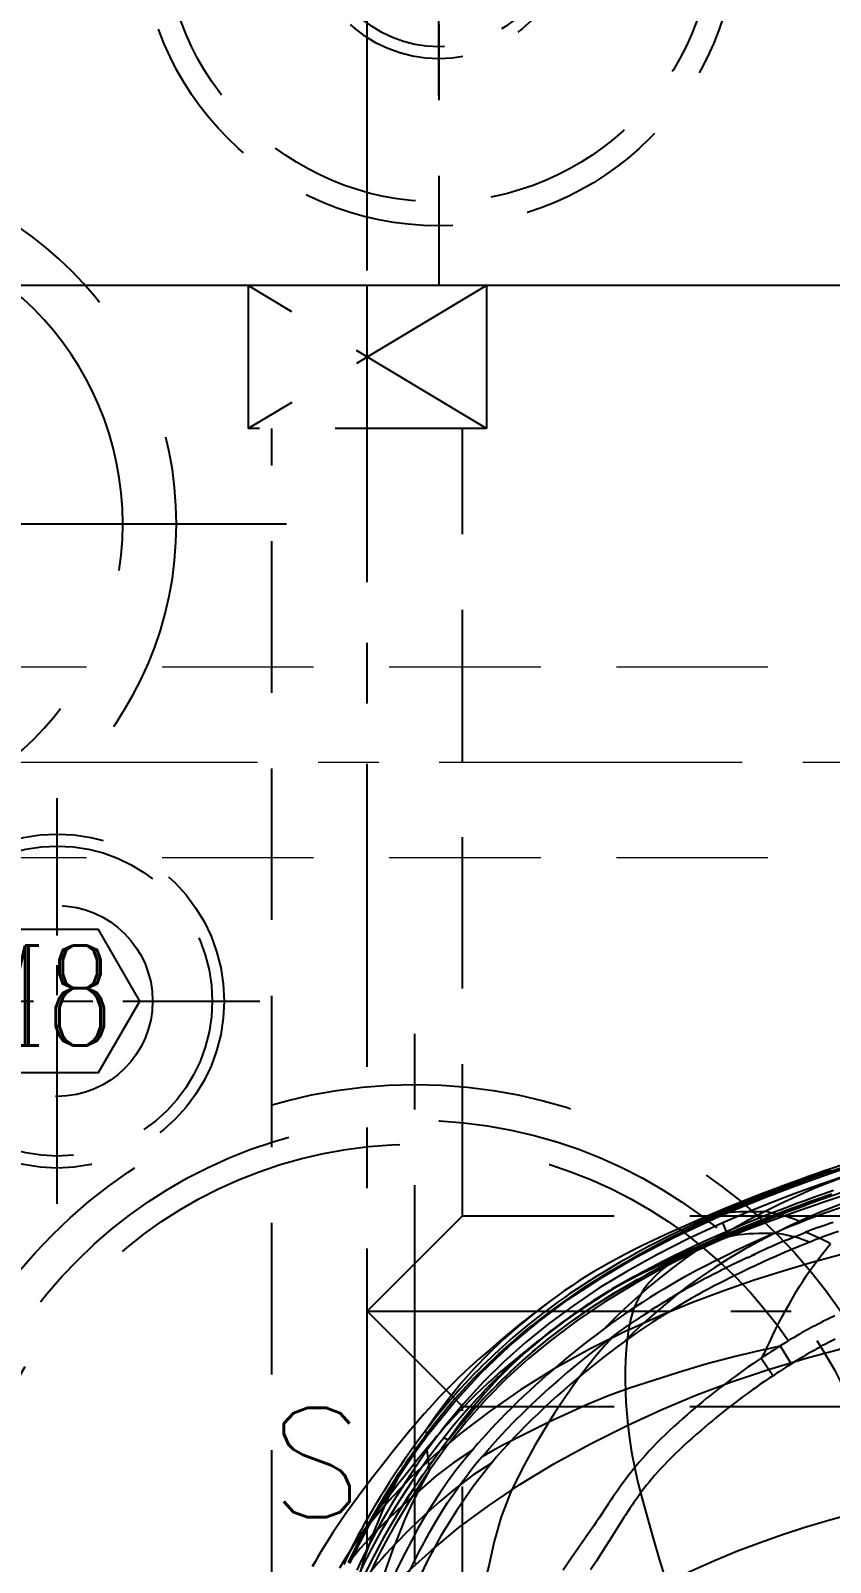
# Model space of a CAD drawing. Header units: inches. Extents: x 143011 to 144494, y -46023 to -44974.
# Drawn here: x 143734.5 to 143768, y -45140 to -45075.7 of the extents above; entities that cross this region are included whole.
import ezdxf

# ---------------------------------------------------------------- set-up
doc = ezdxf.new("R2010")
doc.units = ezdxf.units.IN
doc.header["$LTSCALE"] = 2
doc.header["$MEASUREMENT"] = 0
doc.header["$PDMODE"] = 3
doc.header["$PDSIZE"] = 0.3125
for name, pattern in [('CENTER', [50.8, 31.75, -6.35, 6.35, -6.35]), ('CENTER2', [1.125, 0.75, -0.125, 0.125, -0.125]), ('DASHED', [0.75, 0.5, -0.25]), ('HIDDEN', [9.525, 6.35, -3.175])]:
    doc.linetypes.add(name, pattern=pattern)
doc.layers.get('0').update_dxf_attribs({"linetype": 'CONTINUOUS'})
doc.layers.get('Defpoints').update_dxf_attribs({"linetype": 'CONTINUOUS'})
for name, color, linetype in [('CAV-COR', 1, 'CONTINUOUS'), ('DEFAULT_2', 8, 'HIDDEN'), ('GE', 214, 'CONTINUOUS'), ('SCREW', 52, 'HIDDEN'), ('SP', 3, 'CONTINUOUS'), ('wr2', 41, 'DASHED'), ('文字', 1, 'CONTINUOUS')]:
    doc.layers.add(name, color=color, linetype=linetype)
doc.layers.add('dim', color=3, linetype='CONTINUOUS', lineweight=15)
doc.layers.add('WR', color=122, linetype='HIDDEN', lineweight=18)
doc.styles.add('ROMANC', font='romanc', dxfattribs={"width": 0.6, "height": 1})
doc.styles.add('ROMANS', font='ROMANS.shx', dxfattribs={"height": 5, "bigfont": 'chineset.shx'})
doc.styles.get("Standard").update_dxf_attribs({"font": 'txt.shx', "width": 0.67})
doc.dimstyles.new('2.00', dxfattribs={"dimtxt": 5, "dimasz": 4, "dimexe": 0.666, "dimexo": 0.626, "dimgap": 1, "dimtad": 0, "dimzin": 0, "dimdsep": 46, "dimtxsty": 'Standard', "dimcen": 0.09, "dimclrd": 3, "dimclre": 3, "dimclrt": 7, "dimazin": 0, "dimtfac": 1, "dimtofl": 0, "dimtmove": 0, "dimatfit": 0, "dimfxl": 0, "dimtolj": 1, "dimtzin": 0, "dimarcsym": 0})

# ---------------------------------------------------------------- blocks, each defined once
blk = doc.blocks.new('EG-16')
at = {"linetype": 'CENTER'}
for p, q in [((0, -19.617), (0, 19.617)), ((19.617, 0), (-19.617, 0))]:
    blk.add_line(p, q, dxfattribs=at)
at = {"linetype": 'HIDDEN'}
for radius in [15, 12.75, 8]:
    blk.add_circle((0, 0), radius, dxfattribs=at)
blk = doc.blocks.new('20090521.154736')
at = {"layer": 'GE', "extrusion": (0, 0, -1), "zscale": -1, "rotation": 180}
blk.add_blockref('EG-16', (0, 0), dxfattribs=at)
at = {"layer": '文字', "insert": (-4.244, 3.05), "char_height": 5.1, "width": 28.22459, "attachment_point": 1, "style": 'ROMANS'}
blk.add_mtext('{\\f標楷體|b0|i0|c136|p65;E.G}', dxfattribs=at)
blk = doc.blocks.new('20130710.090407')
at = {"layer": 'SCREW', "linetype": 'CENTER', "ltscale": 0.15}
for p, q in [((0, -7.042), (0, 7.042)), ((-7, 0), (7, 0))]:
    blk.add_line(p, q, dxfattribs=at)
at = {"layer": 'SCREW', "linetype": 'HIDDEN', "ltscale": 0.4}
blk.add_lwpolyline([(-1.443, 2.5), (-2.887, 0), (-1.443, -2.5), (1.443, -2.5), (2.887, 0), (1.443, 2.5)], close=True, dxfattribs=at)
for radius in [5.5, 5, 3]:
    blk.add_circle((0, 0), radius, dxfattribs=at)
at = {"layer": 'dim', "style": 'ROMANC', "width": 0.8}
blk.add_text('M6', height=3.1716, dxfattribs=at).set_placement((-2.885, -1.703))
blk = doc.blocks.new('20130710.090411')
at = {"layer": 'SP', "color": 145, "linetype": 'CENTER', "ltscale": 0.25}
for p, q in [((0, 15), (0, -15)), ((-15, 0), (15, 0))]:
    blk.add_line(p, q, dxfattribs=at)
at = {"layer": 'SP', "color": 145, "linetype": 'HIDDEN', "ltscale": 0.5}
for radius in [12.5, 11.5]:
    blk.add_circle((0, 0), radius, dxfattribs=at)
at = {"layer": 'SCREW'}
blk.add_blockref('20130710.090407', (0, 0), dxfattribs=at)
blk = doc.blocks.new('20160804.135220')
at = {"layer": 'SCREW', "linetype": 'CENTER2', "ltscale": 5}
for p, q in [((0, -8.5), (0, 8.5)), ((-8.5, 0), (8.5, 0))]:
    blk.add_line(p, q, dxfattribs=at)
at = {"layer": 'SCREW'}
blk.add_lwpolyline([(-1.732, 3), (-3.464, 0), (-1.732, -3), (1.732, -3), (3.464, 0), (1.732, 3)], close=True, dxfattribs=at)
at = {"layer": 'SCREW', "ltscale": 0.5}
for radius in [7, 6.5, 4]:
    blk.add_circle((0, 0), radius, dxfattribs=at)
at = {"layer": 'dim', "style": 'ROMANC', "width": 0.8}
blk.add_text('M8', height=4.1865, dxfattribs=at).set_placement((-4.071, -1.858))
blk = doc.blocks.new('20151030.171830')
at = {"color": 8, "linetype": 'HIDDEN'}
blk.add_circle((0, 0), 21.5, dxfattribs=at)
at = {"layer": 'SP', "linetype": 'CENTER', "ltscale": 0.25}
for p, q in [((0, -24), (0, 24)), ((-24, 0), (24, 0))]:
    blk.add_line(p, q, dxfattribs=at)
at = {"layer": 'SP', "linetype": 'HIDDEN'}
for radius in [20, 19]:
    blk.add_circle((0, 0), radius, dxfattribs=at)
at = {"layer": 'dim', "insert": (-5.289, -6.05), "char_height": 4.0633, "attachment_point": 5}
blk.add_mtext('Ø40', dxfattribs=at)
at = {"layer": 'SP'}
for s, p in [('S', (-6.081, 3.359)), ('P', (4.334, -7.124))]:
    blk.add_text(s, height=4.582, dxfattribs=at).set_placement(p)
blk = doc.blocks.new('*D37777')
at = {"layer": 'Defpoints', "color": 0}
for p in [(143748.577, -45073.298), (143748.577, -45086.419), (143700.577, -45098.419)]:
    blk.add_point(p, dxfattribs=at)
at = {"layer": 'dim', "color": 3, "linetype": 'ByBlock', "lineweight": -2}
for p, q in [((143700.577, -45097.793), (143700.577, -45072.632)), ((143748.577, -45085.793), (143748.577, -45072.632)), ((143704.577, -45073.298), (143717.435, -45073.298)), ((143744.577, -45073.298), (143731.718, -45073.298))]:
    blk.add_line(p, q, dxfattribs=at)
at = {"layer": 'dim', "color": 3, "linetype": 'ByBlock'}
for points in [[(143704.577, -45072.631), (143704.577, -45073.964), (143700.577, -45073.298)], [(143744.577, -45073.964), (143744.577, -45072.631), (143748.577, -45073.298)]]:
    blk.add_solid(points, dxfattribs=at)
at = {"layer": 'dim', "color": 7, "linetype": 'ByBlock', "insert": (143724.577, -45073.298), "char_height": 5, "attachment_point": 5}
blk.add_mtext('\\A1;48.00', dxfattribs=at)

msp = doc.modelspace()

# ---------------------------------------------------------------- linework, layer by layer
at = {"layer": 'CAV-COR', "linetype": 'ByBlock'}
for p, q in [((143862.577, -45086.419), (143708.577, -45086.419)), ((143767.646, -45123.627), (143767.29, -45123.753)), ((143768.012, -45123.5), (143767.646, -45123.627)), ((143765.989, -45124.229), (143765.654, -45124.357)), ((143766.37, -45124.086), (143765.989, -45124.229)), ((143766.652, -45123.982), (143766.37, -45124.086)), ((143766.959, -45123.871), (143766.652, -45123.982)), ((143767.29, -45123.753), (143766.959, -45123.871)), ((143764.327, -45124.882), (143764.06, -45124.992)), ((143764.664, -45124.746), (143764.327, -45124.882)), ((143764.998, -45124.612), (143764.664, -45124.746)), ((143765.356, -45124.472), (143764.998, -45124.612)), ((143765.654, -45124.357), (143765.356, -45124.472)), ((143766.924, -45124.788), (143766.588, -45124.912)), ((143767.12, -45124.842), (143766.693, -45124.997)), ((143767.291, -45124.656), (143766.924, -45124.788)), ((143767.533, -45124.695), (143767.12, -45124.842)), ((143767.69, -45124.515), (143767.291, -45124.656)), ((143767.799, -45124.601), (143767.533, -45124.695)), ((143768.12, -45124.365), (143767.69, -45124.515)), ((143768.058, -45124.512), (143767.799, -45124.601)), ((143761.437, -45126.328), (143763.111, -45125.547)), ((143762.824, -45125.437), (143762.221, -45125.704)), ((143763.218, -45125.352), (143762.597, -45125.627)), ((143762.803, -45125.487), (143762.95, -45125.444)), ((143763.415, -45125.187), (143762.824, -45125.437)), ((143762.95, -45125.444), (143763.096, -45125.406)), ((143763.111, -45125.547), (143763.292, -45125.467)), ((143763.45, -45125.251), (143763.218, -45125.352)), ((143763.667, -45125.157), (143763.45, -45125.251)), ((143763.87, -45125.071), (143763.667, -45125.157)), ((143764.06, -45124.992), (143763.87, -45125.071)), ((143765.008, -45125.521), (143764.699, -45125.645)), ((143765.347, -45125.386), (143765.008, -45125.521)), ((143765.516, -45125.443), (143765.065, -45125.62)), ((143765.72, -45125.24), (143765.347, -45125.386)), ((143765.814, -45125.327), (143765.516, -45125.443)), ((143765.99, -45125.137), (143765.72, -45125.24)), ((143766.111, -45125.214), (143765.814, -45125.327)), ((143766.277, -45125.028), (143765.99, -45125.137)), ((143766.404, -45125.104), (143766.111, -45125.214)), ((143766.588, -45124.912), (143766.277, -45125.028)), ((143766.693, -45124.997), (143766.404, -45125.104)), ((143763.467, -45126.163), (143762.799, -45126.457)), ((143763.72, -45126.053), (143763.467, -45126.163)), ((143763.841, -45126.115), (143763.526, -45126.246)), ((143763.932, -45125.962), (143763.72, -45126.053)), ((143764.154, -45125.986), (143763.841, -45126.115)), ((143764.163, -45125.865), (143763.932, -45125.962)), ((143764.614, -45125.8), (143764.154, -45125.986)), ((143764.418, -45125.759), (143764.163, -45125.865)), ((143764.699, -45125.645), (143764.418, -45125.759)), ((143765.065, -45125.62), (143764.614, -45125.8)), ((143762.501, -45126.693), (143761.735, -45127.037)), ((143762.799, -45126.457), (143762.317, -45126.677)), ((143762.938, -45126.5), (143762.501, -45126.693)), ((143763.227, -45126.374), (143762.938, -45126.5)), ((143763.526, -45126.246), (143763.227, -45126.374)), ((143760.78, -45127.475), (143760.631, -45127.546)), ((143761.002, -45127.371), (143760.78, -45127.475)), ((143761.294, -45127.237), (143761.002, -45127.371)), ((143761.735, -45127.037), (143761.294, -45127.237)), ((143759.621, -45128.054), (143759.485, -45128.127)), ((143759.759, -45127.981), (143759.621, -45128.054)), ((143759.9, -45127.908), (143759.759, -45127.981)), ((143760.042, -45127.835), (143759.9, -45127.908)), ((143760.187, -45127.763), (143760.042, -45127.835)), ((143760.333, -45127.69), (143760.187, -45127.763)), ((143760.482, -45127.618), (143760.333, -45127.69)), ((143760.631, -45127.546), (143760.482, -45127.618)), ((143758.494, -45128.703), (143758.382, -45128.773)), ((143758.608, -45128.633), (143758.494, -45128.703)), ((143758.726, -45128.562), (143758.608, -45128.633)), ((143758.845, -45128.49), (143758.726, -45128.562)), ((143758.968, -45128.418), (143758.845, -45128.49)), ((143759.093, -45128.346), (143758.968, -45128.418)), ((143759.221, -45128.273), (143759.093, -45128.346)), ((143759.352, -45128.2), (143759.221, -45128.273)), ((143759.485, -45128.127), (143759.352, -45128.2)), ((143757.505, -45129.352), (143757.383, -45129.436)), ((143757.633, -45129.263), (143757.505, -45129.352)), ((143757.77, -45129.171), (143757.633, -45129.263)), ((143757.864, -45129.108), (143757.77, -45129.171)), ((143757.962, -45129.043), (143757.864, -45129.108)), ((143758.063, -45128.977), (143757.962, -45129.043)), ((143758.166, -45128.91), (143758.063, -45128.977)), ((143758.273, -45128.842), (143758.166, -45128.91)), ((143758.382, -45128.773), (143758.273, -45128.842)), ((143756.554, -45130.038), (143756.37, -45130.177)), ((143756.727, -45129.909), (143756.554, -45130.038)), ((143756.878, -45129.798), (143756.727, -45129.909)), ((143757.038, -45129.682), (143756.878, -45129.798)), ((143757.271, -45129.515), (143757, -45129.709)), ((143757.171, -45129.586), (143757.038, -45129.682)), ((143757.383, -45129.436), (143757.271, -45129.515)), ((143755.834, -45130.594), (143755.679, -45130.717)), ((143756.002, -45130.461), (143755.834, -45130.594)), ((143756.182, -45130.321), (143756.002, -45130.461)), ((143756.37, -45130.177), (143756.182, -45130.321)), ((143754.939, -45131.323), (143754.805, -45131.433)), ((143755.092, -45131.198), (143754.939, -45131.323)), ((143755.352, -45130.984), (143755.092, -45131.198)), ((143755.538, -45130.831), (143755.352, -45130.984)), ((143755.679, -45130.717), (143755.538, -45130.831)), ((143754.6, -45131.601), (143754.427, -45131.744)), ((143754.805, -45131.433), (143754.6, -45131.601)), ((143751.485, -45133.761), (143751.021, -45134.43)), ((143751.021, -45134.43), (143750.82, -45134.693)), ((143750.629, -45134.951), (143750.447, -45135.203)), ((143750.614, -45135.295), (143750.734, -45135.126)), ((143750.82, -45134.693), (143750.629, -45134.951)), ((143750.734, -45135.126), (143750.857, -45134.957)), ((143750.857, -45134.957), (143750.944, -45134.839)), ((143750.944, -45134.839), (143751.032, -45134.721)), ((143751.115, -45135.117), (143750.96, -45135.306)), ((143751.032, -45134.721), (143751.119, -45134.604)), ((143750.447, -45135.203), (143750.274, -45135.448)), ((143750.554, -45135.808), (143750.356, -45136.057)), ((143750.496, -45135.463), (143750.614, -45135.295)), ((143750.753, -45135.56), (143750.554, -45135.808)), ((143750.96, -45135.306), (143750.753, -45135.56)), ((143750.161, -45136.305), (143749.907, -45136.63)), ((143750.356, -45136.057), (143750.161, -45136.305)), ((143749.606, -45137.019), (143749.368, -45137.331)), ((143749.907, -45136.63), (143749.606, -45137.019)), ((143749.051, -45137.752), (143748.922, -45137.926)), ((143749.18, -45137.58), (143749.051, -45137.752)), ((143749.368, -45137.331), (143749.18, -45137.58)), ((143748.667, -45138.278), (143748.542, -45138.454)), ((143748.794, -45138.102), (143748.667, -45138.278)), ((143748.922, -45137.926), (143748.794, -45138.102)), ((143748.293, -45138.811), (143748.17, -45138.992)), ((143748.417, -45138.631), (143748.293, -45138.811)), ((143748.542, -45138.454), (143748.417, -45138.631)), ((143746.633, -45139.506), (143746.278, -45140.131)), ((143747.79, -45139.574), (143747.705, -45139.71)), ((143747.887, -45139.421), (143747.79, -45139.574)), ((143747.881, -45139.425), (143747.869, -45139.449)), ((143747.994, -45139.256), (143747.887, -45139.421)), ((143747.634, -45139.823), (143747.525, -45140.002)), ((143747.705, -45139.71), (143747.634, -45139.823))]:
    msp.add_line(p, q, dxfattribs=at)
for points in [[(143772.756, -45122.066), (143772.417, -45122.153), (143772.068, -45122.245), (143771.712, -45122.34), (143771.348, -45122.44), (143770.973, -45122.545), (143770.588, -45122.655), (143770.194, -45122.769), (143769.788, -45122.889), (143769.37, -45123.015), (143768.941, -45123.148), (143768.501, -45123.289), (143768.049, -45123.438), (143767.587, -45123.595), (143767.528, -45123.616)], [(143773.542, -45122.383), (143772.283, -45122.685), (143771.06, -45123.007), (143769.873, -45123.348), (143768.722, -45123.712), (143767.607, -45124.096), (143766.525, -45124.489), (143765.477, -45124.889), (143764.462, -45125.3), (143763.481, -45125.72)], [(143767.459, -45123.826), (143768.575, -45123.442), (143769.724, -45123.079), (143770.906, -45122.738), (143772.118, -45122.417)], [(143772.689, -45123.433), (143771.907, -45123.623), (143771.103, -45123.831), (143770.276, -45124.056), (143769.43, -45124.304), (143768.564, -45124.575), (143767.673, -45124.869), (143766.758, -45125.184), (143765.818, -45125.521), (143764.847, -45125.878), (143763.844, -45126.256), (143762.811, -45126.657), (143761.752, -45127.091)], [(143767.528, -45123.616), (143767.113, -45123.761), (143766.627, -45123.936), (143766.128, -45124.119), (143765.614, -45124.313), (143765.085, -45124.516), (143764.543, -45124.73), (143763.988, -45124.953), (143763.415, -45125.187)], [(143763.292, -45125.467), (143764.289, -45125.041), (143765.317, -45124.627), (143766.374, -45124.222), (143767.459, -45123.826)], [(143763.096, -45125.406), (143763.089, -45125.415), (143763.087, -45125.431), (143763.088, -45125.453), (143763.092, -45125.48), (143763.1, -45125.512), (143763.111, -45125.547)], [(143763.707, -45125.29), (143763.818, -45125.276), (143764.011, -45125.259), (143764.205, -45125.248), (143764.401, -45125.243), (143764.609, -45125.24)], [(143762.597, -45125.627), (143762.107, -45125.85), (143761.632, -45126.074), (143761.172, -45126.299), (143760.73, -45126.523), (143760.31, -45126.743), (143759.913, -45126.957), (143759.538, -45127.165), (143759.179, -45127.369), (143758.836, -45127.569), (143758.509, -45127.764), (143758.196, -45127.955), (143757.897, -45128.143), (143757.613, -45128.327), (143757.339, -45128.508), (143757.077, -45128.686), (143756.826, -45128.86), (143756.585, -45129.031), (143756.354, -45129.199), (143756.133, -45129.362), (143755.923, -45129.521), (143755.725, -45129.673), (143755.537, -45129.819), (143755.357, -45129.963), (143755.185, -45130.102), (143755.02, -45130.238), (143754.858, -45130.374), (143754.7, -45130.51), (143754.544, -45130.645), (143754.388, -45130.783), (143754.232, -45130.924), (143754.075, -45131.068), (143753.915, -45131.216), (143753.752, -45131.371), (143753.585, -45131.531), (143753.413, -45131.7), (143753.235, -45131.878), (143753.052, -45132.065), (143752.864, -45132.261), (143752.671, -45132.467), (143752.474, -45132.682), (143752.274, -45132.906), (143752.072, -45133.137), (143751.868, -45133.377), (143751.661, -45133.626), (143751.451, -45133.884), (143751.238, -45134.152), (143751.021, -45134.43)], [(143763.481, -45125.72), (143762.058, -45126.379), (143760.717, -45127.056), (143759.459, -45127.752), (143758.291, -45128.462), (143757.206, -45129.19), (143756.181, -45129.947), (143755.214, -45130.729), (143754.307, -45131.54), (143753.443, -45132.394), (143752.617, -45133.299), (143751.834, -45134.247), (143751.682, -45134.45)], [(143759.528, -45130.204), (143760.881, -45129.592), (143762.215, -45129.045), (143763.524, -45128.552), (143764.804, -45128.111), (143766.053, -45127.717), (143767.273, -45127.356), (143768.465, -45127.028), (143769.627, -45126.736), (143770.762, -45126.477), (143771.87, -45126.249), (143772.95, -45126.048), (143774, -45125.871)], [(143762.221, -45125.704), (143761.854, -45125.869), (143761.128, -45126.198)], [(143755.769, -45129.847), (143757.02, -45128.921), (143758.375, -45128.03), (143759.858, -45127.159), (143761.437, -45126.328)], [(143761.128, -45126.198), (143760.771, -45126.364), (143760.417, -45126.53), (143760.067, -45126.698), (143759.721, -45126.869), (143759.378, -45127.042), (143759.041, -45127.22), (143758.708, -45127.401), (143758.382, -45127.586), (143758.062, -45127.776), (143757.747, -45127.971), (143757.438, -45128.168), (143757.135, -45128.369), (143756.839, -45128.573), (143756.548, -45128.778), (143756.262, -45128.985)], [(143762.317, -45126.677), (143761.848, -45126.898), (143761.389, -45127.123), (143760.944, -45127.349), (143760.52, -45127.57), (143760.124, -45127.783), (143759.899, -45127.909)], [(143761.752, -45127.091), (143761.932, -45126.984), (143762.113, -45126.884), (143762.294, -45126.791), (143762.482, -45126.702)], [(143763.293, -45126.239), (143763.311, -45126.266), (143763.328, -45126.291), (143763.344, -45126.313), (143763.351, -45126.321)], [(143761.752, -45127.091), (143760.964, -45127.435), (143760.184, -45127.798), (143759.42, -45128.188), (143758.673, -45128.609), (143757.946, -45129.06), (143757.24, -45129.538)], [(143761.752, -45127.091), (143761.359, -45127.353), (143761.002, -45127.631), (143760.683, -45127.921), (143760.396, -45128.221), (143760.147, -45128.545), (143759.935, -45128.899), (143759.76, -45129.291), (143759.626, -45129.726), (143759.528, -45130.204)], [(143756.262, -45128.985), (143755.823, -45129.312), (143755.39, -45129.645), (143754.963, -45129.985), (143754.543, -45130.33), (143754.128, -45130.679), (143753.713, -45131.035), (143753.298, -45131.396), (143752.883, -45131.767), (143752.461, -45132.16), (143752.035, -45132.577), (143751.607, -45133.017), (143751.166, -45133.494), (143750.965, -45133.72)], [(143756.262, -45128.985), (143755.572, -45129.511), (143754.905, -45130.059), (143754.263, -45130.628), (143753.649, -45131.219), (143753.062, -45131.83), (143752.504, -45132.459), (143751.979, -45133.104), (143751.485, -45133.761)], [(143751.119, -45134.604), (143752.201, -45133.261), (143753.345, -45132.014), (143754.546, -45130.868), (143755.769, -45129.847)], [(143759.505, -45134.196), (143760.903, -45133.55), (143762.354, -45132.944), (143763.855, -45132.383), (143765.397, -45131.865), (143766.982, -45131.386), (143768.637, -45130.944), (143770.366, -45130.538), (143772.159, -45130.168), (143774.017, -45129.841)], [(143759.528, -45130.204), (143757.917, -45131.002), (143756.408, -45131.843), (143755.003, -45132.72), (143753.699, -45133.62), (143752.496, -45134.539), (143751.389, -45135.475), (143750.38, -45136.422), (143749.473, -45137.381), (143748.661, -45138.357), (143747.943, -45139.346), (143747.592, -45139.893)], [(143759.528, -45130.204), (143759.47, -45130.614), (143759.432, -45131.037), (143759.41, -45131.467), (143759.397, -45131.904), (143759.391, -45132.344), (143759.399, -45132.789), (143759.42, -45133.244), (143759.455, -45133.713), (143759.505, -45134.196)], [(143754.427, -45131.744), (143754.332, -45131.824), (143754.232, -45131.909), (143754.128, -45131.998), (143754.02, -45132.093), (143753.908, -45132.191), (143753.794, -45132.293), (143753.677, -45132.4), (143753.558, -45132.509), (143753.44, -45132.619), (143753.32, -45132.733), (143753.199, -45132.849), (143753.076, -45132.968), (143752.952, -45133.091), (143752.824, -45133.22), (143752.69, -45133.357), (143752.551, -45133.499), (143752.412, -45133.646), (143752.271, -45133.796), (143752.129, -45133.95), (143751.992, -45134.101), (143751.861, -45134.247), (143751.733, -45134.391), (143751.613, -45134.529)], [(143750.965, -45133.72), (143750.713, -45134.011), (143750.25, -45134.564), (143749.769, -45135.156), (143749.712, -45135.228)], [(143744.812, -45148.058), (143745.238, -45147.129), (143745.719, -45146.175), (143746.271, -45145.213), (143746.899, -45144.248), (143747.604, -45143.279), (143748.394, -45142.309), (143749.27, -45141.343), (143750.229, -45140.385), (143751.278, -45139.434), (143752.42, -45138.495), (143753.654, -45137.575), (143754.981, -45136.681), (143756.4, -45135.818), (143757.909, -45134.99), (143759.505, -45134.196)], [(143751.021, -45134.43), (143751.017, -45134.444), (143751.018, -45134.46), (143751.022, -45134.478), (143751.03, -45134.498), (143751.042, -45134.519), (143751.057, -45134.541), (143751.075, -45134.563), (143751.096, -45134.584), (143751.119, -45134.604)], [(143751.613, -45134.529), (143751.5, -45134.661), (143751.393, -45134.786), (143751.293, -45134.905), (143751.115, -45135.117)], [(143759.505, -45134.196), (143759.572, -45134.748), (143759.663, -45135.326), (143759.781, -45135.942), (143759.926, -45136.596), (143760.102, -45137.29), (143760.553, -45138.898)], [(143749.712, -45135.228), (143749.266, -45135.793), (143748.745, -45136.469), (143748.214, -45137.173), (143747.68, -45137.909), (143747.15, -45138.685), (143746.633, -45139.506)], [(143750.274, -45135.448), (143750.109, -45135.686), (143749.953, -45135.916), (143749.806, -45136.137), (143749.666, -45136.35), (143749.529, -45136.561), (143749.396, -45136.769), (143749.266, -45136.974), (143749.136, -45137.184), (143749.004, -45137.399), (143748.871, -45137.618), (143748.737, -45137.846), (143748.599, -45138.083), (143748.46, -45138.328), (143748.318, -45138.585), (143748.174, -45138.854), (143748.028, -45139.135), (143747.881, -45139.425)], [(143748.966, -45137.867), (143749.032, -45137.752), (143749.302, -45137.3), (143749.582, -45136.845), (143749.875, -45136.387), (143750.179, -45135.926), (143750.496, -45135.463)], [(143749.868, -45136.397), (143749.681, -45136.767), (143749.485, -45137.177)], [(143761.125, -45140.803), (143762.136, -45140.316), (143763.13, -45139.873), (143764.105, -45139.474), (143765.055, -45139.112), (143765.981, -45138.785), (143766.886, -45138.49), (143767.77, -45138.226), (143768.631, -45137.991), (143769.471, -45137.781), (143770.289, -45137.59), (143771.083, -45137.418), (143771.858, -45137.262), (143772.614, -45137.132), (143773.35, -45137.032), (143774.063, -45136.942)], [(143748.17, -45138.992), (143748.11, -45139.081), (143748.051, -45139.17), (143747.994, -45139.256)], [(143760.553, -45138.898), (143760.821, -45139.814), (143761.243, -45141.184)], [(143746.633, -45139.506), (143746.505, -45139.72), (143746.376, -45139.939), (143746.268, -45140.126)]]:
    msp.add_lwpolyline(points, dxfattribs=at)
at = {"layer": 'DEFAULT_2', "color": 8, "linetype": 'HIDDEN'}
for p, q in [((143767.113, -45123.761), (143767.026, -45123.792)), ((143765.614, -45124.313), (143765.541, -45124.34)), ((143767.209, -45124.853), (143766.859, -45124.98)), ((143767.589, -45124.717), (143767.209, -45124.853)), ((143768.005, -45124.571), (143767.589, -45124.717)), ((143763.429, -45125.332), (143763.292, -45125.467)), ((143763.429, -45125.332), (143763.624, -45125.3)), ((143763.624, -45125.3), (143763.707, -45125.29)), ((143763.988, -45124.953), (143763.774, -45125.039)), ((143765.353, -45125.256), (143765.227, -45125.239)), ((143765.581, -45125.465), (143765.232, -45125.603)), ((143765.964, -45125.316), (143765.581, -45125.465)), ((143766.241, -45125.211), (143765.964, -45125.316)), ((143766.538, -45125.099), (143766.241, -45125.211)), ((143766.859, -45124.98), (143766.538, -45125.099)), ((143763.723, -45126.284), (143763.481, -45125.72)), ((143763.912, -45126.146), (143763.652, -45126.258)), ((143764.127, -45126.054), (143763.912, -45126.146)), ((143764.365, -45125.955), (143764.127, -45126.054)), ((143764.627, -45125.847), (143764.365, -45125.955)), ((143764.915, -45125.73), (143764.627, -45125.847)), ((143765.232, -45125.603), (143764.915, -45125.73)), ((143766.778, -45125.684), (143766.518, -45125.58)), ((143766.737, -45126.2), (143766.955, -45126.113)), ((143767.08, -45126.064), (143766.955, -45126.113)), ((143767.122, -45126.182), (143766.955, -45126.113)), ((143767.205, -45126.015), (143767.08, -45126.064)), ((143767.331, -45125.966), (143767.205, -45126.015)), ((143767.457, -45125.919), (143767.331, -45125.966)), ((143767.457, -45125.919), (143767.586, -45125.871)), ((143767.581, -45125.873), (143767.711, -45125.825)), ((143767.704, -45125.828), (143767.837, -45125.78)), ((143767.829, -45125.782), (143767.968, -45125.733)), ((143767.959, -45125.737), (143768.105, -45125.686)), ((143762.929, -45126.577), (143762.45, -45126.795)), ((143763.417, -45126.361), (143763.419, -45126.36)), ((143763.652, -45126.258), (143763.419, -45126.36)), ((143764.802, -45126.531), (143764.408, -45126.713)), ((143765.176, -45126.361), (143764.802, -45126.531)), ((143765.318, -45126.807), (143765.003, -45126.95)), ((143765.607, -45126.679), (143765.308, -45126.812)), ((143765.881, -45126.559), (143765.598, -45126.683)), ((143766.142, -45126.447), (143765.873, -45126.562)), ((143766.136, -45126.449), (143766.386, -45126.344)), ((143766.268, -45126.394), (143766.507, -45126.294)), ((143766.709, -45126.694), (143766.404, -45126.821)), ((143766.507, -45126.294), (143766.737, -45126.2)), ((143766.991, -45126.578), (143766.709, -45126.694)), ((143767.917, -45126.688), (143767.994, -45126.594)), ((143763.99, -45127.428), (143763.598, -45127.62)), ((143764.172, -45127.34), (143763.977, -45127.434)), ((143764.523, -45127.173), (143764.159, -45127.346)), ((143764.51, -45127.179), (143764.843, -45127.024)), ((143765.014, -45126.945), (143764.691, -45127.094)), ((143765.734, -45127.112), (143765.378, -45127.271)), ((143762.797, -45128.028), (143762.567, -45128.15)), ((143763.008, -45127.918), (143762.784, -45128.035)), ((143763.214, -45127.813), (143762.995, -45127.925)), ((143763.415, -45127.711), (143763.201, -45127.82)), ((143763.612, -45127.613), (143763.402, -45127.718)), ((143761.657, -45128.657), (143761.404, -45128.807)), ((143761.896, -45128.519), (143761.647, -45128.663)), ((143762.13, -45128.387), (143761.885, -45128.525)), ((143762.357, -45128.262), (143762.118, -45128.394)), ((143762.58, -45128.143), (143762.345, -45128.269)), ((143760.645, -45129.273), (143760.372, -45129.448)), ((143760.907, -45129.109), (143760.639, -45129.277)), ((143761.163, -45128.952), (143760.899, -45129.114)), ((143761.413, -45128.801), (143761.154, -45128.957)), ((143757, -45129.709), (143756.805, -45129.851)), ((143757.09, -45129.668), (143756.848, -45129.842)), ((143760.103, -45129.622), (143759.823, -45129.809)), ((143760.377, -45129.444), (143760.099, -45129.625)), ((143767.917, -45129.741), (143767.679, -45129.859)), ((143768.175, -45129.615), (143767.917, -45129.741)), ((143766.245, -45130.655), (143766.099, -45130.744)), ((143768.199, -45130.589), (143767.975, -45130.704)), ((143765.206, -45131.19), (143765.097, -45131.386)), ((143765.273, -45131.068), (143765.206, -45131.19)), ((143765.305, -45131.01), (143765.273, -45131.068)), ((143765.305, -45131.01), (143765.883, -45130.878)), ((143765.955, -45130.833), (143765.759, -45130.955)), ((143765.883, -45130.878), (143766.353, -45131.631)), ((143766.099, -45130.744), (143765.955, -45130.833)), ((143766.848, -45131.329), (143766.704, -45131.415)), ((143766.996, -45131.242), (143766.848, -45131.329)), ((143767.975, -45130.704), (143767.767, -45130.813)), ((143764.551, -45131.76), (143764.34, -45131.909)), ((143764.748, -45131.624), (143764.551, -45131.76)), ((143764.93, -45131.499), (143764.748, -45131.624)), ((143765.097, -45131.386), (143764.93, -45131.499)), ((143765.097, -45131.386), (143765.589, -45132.125)), ((143766.423, -45131.588), (143766.233, -45131.706)), ((143766.563, -45131.501), (143766.423, -45131.588)), ((143766.704, -45131.415), (143766.563, -45131.501)), ((143765.054, -45132.487), (143764.849, -45132.631)), ((143765.247, -45132.355), (143765.054, -45132.487)), ((143765.425, -45132.234), (143765.247, -45132.355)), ((143765.589, -45132.125), (143765.425, -45132.234)), ((143750.966, -45133.72), (143750.884, -45133.814)), ((143750.349, -45134.443), (143750.178, -45134.651)), ((143751.682, -45134.45), (143751.094, -45135.239)), ((143751.993, -45134.467), (143751.784, -45134.728)), ((143752.14, -45134.287), (143751.993, -45134.467)), ((143752.459, -45134.222), (143752.309, -45134.403)), ((143752.618, -45134.031), (143752.459, -45134.222)), ((143749.952, -45134.929), (143749.769, -45135.156)), ((143750.557, -45135.26), (143750.857, -45134.957)), ((143751.784, -45135.064), (143751.547, -45135.376)), ((143752.031, -45134.749), (143751.696, -45135.182)), ((143752.024, -45134.76), (143752.031, -45134.749)), ((143752.024, -45134.76), (143752.024, -45134.76)), ((143752.167, -45134.579), (143752.031, -45134.749)), ((143753.392, -45135.524), (143753.714, -45135.148)), ((143750.192, -45135.788), (143750.496, -45135.463)), ((143750.192, -45135.788), (143750.312, -45135.613)), ((143750.312, -45135.613), (143750.433, -45135.437)), ((143750.433, -45135.437), (143750.556, -45135.261)), ((143751.094, -45135.239), (143750.766, -45135.709)), ((143751.187, -45136.089), (143751.094, -45135.239)), ((143751.321, -45135.685), (143751.103, -45135.991)), ((143750.894, -45136.293), (143750.695, -45136.587)), ((143749.973, -45137.709), (143749.793, -45138.003)), ((143758.678, -45137.511), (143758.273, -45138.124)), ((143758.173, -45138.272), (143758.077, -45138.414)), ((143758.273, -45138.124), (143758.173, -45138.272)), ((143759.225, -45138.256), (143758.875, -45138.816)), ((143757.84, -45138.758), (143757.018, -45139.945)), ((143758.077, -45138.414), (143757.84, -45138.758)), ((143758.738, -45139.033), (143758.555, -45139.318)), ((143758.875, -45138.816), (143758.738, -45139.033)), ((143747.869, -45139.449), (143747.734, -45139.725)), ((143747.796, -45139.951), (143748.071, -45139.527)), ((143747.958, -45139.758), (143748.071, -45139.527)), ((143748.071, -45139.527), (143748.293, -45139.088)), ((143758.555, -45139.318), (143758.168, -45139.916)), ((143747.592, -45139.893), (143747.412, -45140.189)), ((143747.734, -45139.725), (143747.588, -45140.034)), ((143747.957, -45139.756), (143747.796, -45139.951)), ((143747.847, -45139.992), (143747.958, -45139.758)), ((143757.018, -45139.945), (143756.793, -45140.272)), ((143758.168, -45139.916), (143757.938, -45140.266))]:
    msp.add_line(p, q, dxfattribs=at)
for points in [[(143763.429, -45125.332), (143764.041, -45125.066), (143764.64, -45124.818), (143765.225, -45124.583), (143765.797, -45124.359), (143766.359, -45124.145), (143766.908, -45123.94), (143767.443, -45123.748), (143767.965, -45123.565), (143768.474, -45123.393), (143768.97, -45123.231), (143769.452, -45123.08), (143769.92, -45122.939), (143770.374, -45122.808), (143770.814, -45122.685), (143771.239, -45122.57), (143771.649, -45122.464), (143772.044, -45122.365), (143772.425, -45122.272)], [(143772.726, -45123.218), (143772.394, -45123.299), (143772.051, -45123.386), (143771.698, -45123.477), (143771.334, -45123.574), (143770.961, -45123.676), (143770.577, -45123.784), (143770.184, -45123.899), (143769.781, -45124.021), (143769.369, -45124.15), (143768.947, -45124.286), (143768.516, -45124.43), (143768.076, -45124.582), (143767.626, -45124.741), (143767.167, -45124.907), (143766.699, -45125.081), (143766.221, -45125.262), (143765.735, -45125.451), (143765.242, -45125.646), (143764.742, -45125.848), (143764.236, -45126.06), (143763.723, -45126.284)], [(143765.227, -45125.239), (143765.903, -45124.903), (143766.57, -45124.592), (143767.224, -45124.311), (143767.851, -45124.055), (143768.473, -45123.821), (143769.068, -45123.611), (143769.445, -45123.483)], [(143765.666, -45126.147), (143766.324, -45125.82), (143766.97, -45125.519), (143767.603, -45125.247), (143768.218, -45124.998), (143768.818, -45124.773), (143769.402, -45124.567), (143769.97, -45124.376), (143770.521, -45124.198), (143771.058, -45124.035), (143771.581, -45123.883), (143772.087, -45123.741), (143772.579, -45123.607), (143773.058, -45123.482), (143773.521, -45123.364), (143773.971, -45123.252)], [(143770.226, -45124.559), (143770.003, -45124.619), (143769.787, -45124.68), (143769.576, -45124.74), (143769.371, -45124.8), (143769.172, -45124.859), (143768.978, -45124.918), (143768.79, -45124.977), (143768.607, -45125.034), (143768.429, -45125.092), (143768.256, -45125.148), (143768.087, -45125.204), (143767.923, -45125.26), (143767.764, -45125.316), (143767.61, -45125.371), (143767.46, -45125.425), (143767.315, -45125.479), (143767.038, -45125.583)], [(143750.556, -45135.261), (143751.289, -45134.27), (143752.111, -45133.252), (143753.041, -45132.227), (143754.096, -45131.203), (143755.252, -45130.206), (143756.438, -45129.29), (143757.63, -45128.459), (143758.833, -45127.704), (143760.014, -45127.018), (143761.178, -45126.394), (143762.323, -45125.833), (143763.429, -45125.332)], [(143762.221, -45125.704), (143762.363, -45125.645), (143762.508, -45125.589), (143762.656, -45125.536), (143762.803, -45125.487)], [(143762.528, -45126.799), (143763.155, -45126.4), (143763.816, -45126.004), (143764.51, -45125.616), (143765.227, -45125.239)], [(143764.609, -45125.24), (143764.814, -45125.237), (143765.029, -45125.235), (143765.227, -45125.239)], [(143765.85, -45125.367), (143765.716, -45125.336), (143765.587, -45125.307), (143765.353, -45125.256)], [(143766.518, -45125.58), (143766.387, -45125.532), (143766.253, -45125.486), (143766.119, -45125.443), (143765.985, -45125.402), (143765.85, -45125.367)], [(143765.666, -45126.147), (143764.999, -45126.496), (143764.357, -45126.851), (143763.741, -45127.216), (143763.151, -45127.586), (143762.587, -45127.963), (143762.052, -45128.349), (143761.545, -45128.741), (143761.063, -45129.135), (143760.602, -45129.528), (143760.16, -45129.92), (143759.742, -45130.311), (143759.347, -45130.703)], [(143763.723, -45126.284), (143763.933, -45126.242), (143764.144, -45126.21), (143764.356, -45126.185), (143764.569, -45126.168), (143764.782, -45126.157), (143764.998, -45126.151), (143765.222, -45126.147), (143765.452, -45126.144), (143765.666, -45126.147)], [(143766.031, -45125.989), (143765.869, -45126.058), (143765.703, -45126.13), (143765.532, -45126.204), (143765.176, -45126.361)], [(143765.94, -45126.192), (143765.762, -45126.158), (143765.666, -45126.147)], [(143767.125, -45126.525), (143766.964, -45126.465), (143766.811, -45126.412), (143766.666, -45126.365), (143766.529, -45126.323), (143766.399, -45126.288), (143766.275, -45126.259), (143766.157, -45126.234), (143766.045, -45126.212), (143765.94, -45126.192)], [(143766.638, -45125.74), (143766.492, -45125.799), (143766.343, -45125.86), (143766.031, -45125.989)], [(143767.038, -45125.583), (143766.906, -45125.634), (143766.638, -45125.74)], [(143768.338, -45126.075), (143768.213, -45126.118), (143768.089, -45126.161), (143767.965, -45126.206), (143767.841, -45126.25), (143767.719, -45126.296), (143767.597, -45126.341), (143767.477, -45126.387), (143767.358, -45126.433), (143767.241, -45126.479), (143766.991, -45126.578)], [(143767.994, -45126.594), (143767.84, -45126.507), (143767.655, -45126.417), (143767.471, -45126.335), (143767.122, -45126.182)], [(143763.723, -45126.284), (143762.356, -45126.907), (143761.034, -45127.576), (143759.763, -45128.287), (143758.54, -45129.03), (143757.381, -45129.811), (143756.302, -45130.618), (143755.327, -45131.421), (143754.435, -45132.232), (143753.574, -45133.098), (143752.738, -45134.043), (143751.945, -45135.043), (143751.187, -45136.089)], [(143752.024, -45134.76), (143752.409, -45134.284), (143752.955, -45133.64), (143753.536, -45132.999), (143754.157, -45132.364), (143754.818, -45131.734), (143755.518, -45131.115), (143756.261, -45130.509), (143757.047, -45129.918), (143757.874, -45129.341), (143758.742, -45128.782), (143759.652, -45128.241), (143760.598, -45127.718), (143761.578, -45127.213), (143762.594, -45126.729), (143763.417, -45126.361)], [(143764.408, -45126.713), (143764.202, -45126.809), (143763.992, -45126.91), (143763.775, -45127.014), (143763.553, -45127.122), (143763.325, -45127.235), (143763.092, -45127.351), (143762.852, -45127.473), (143762.606, -45127.6), (143762.354, -45127.732), (143762.097, -45127.87), (143761.834, -45128.015), (143761.565, -45128.167), (143761.29, -45128.327), (143761.009, -45128.494), (143760.722, -45128.668), (143760.429, -45128.85), (143760.128, -45129.041), (143759.82, -45129.24), (143759.507, -45129.449), (143759.187, -45129.669), (143758.861, -45129.9), (143758.529, -45130.142)], [(143758.529, -45130.142), (143758.94, -45129.721), (143759.377, -45129.302), (143759.837, -45128.885), (143760.318, -45128.469), (143760.824, -45128.049), (143761.36, -45127.627), (143761.927, -45127.209), (143762.528, -45126.799)], [(143762.483, -45126.702), (143762.661, -45126.625), (143762.847, -45126.549), (143763.036, -45126.478), (143763.228, -45126.415), (143763.419, -45126.36)], [(143763.351, -45126.321), (143763.36, -45126.331), (143763.375, -45126.345), (143763.388, -45126.355), (143763.4, -45126.361), (143763.411, -45126.362), (143763.417, -45126.361)], [(143765.305, -45131.01), (143765.453, -45130.709), (143765.572, -45130.449), (143765.699, -45130.185), (143765.84, -45129.908), (143765.992, -45129.623), (143766.145, -45129.346), (143766.293, -45129.082), (143766.439, -45128.826), (143766.581, -45128.582), (143766.719, -45128.355), (143766.854, -45128.142), (143766.985, -45127.943), (143767.111, -45127.758), (143767.234, -45127.583), (143767.355, -45127.415), (143767.476, -45127.256), (143767.593, -45127.103), (143767.708, -45126.958), (143767.917, -45126.688)], [(143766.404, -45126.821), (143766.244, -45126.889), (143766.078, -45126.96), (143765.734, -45127.112)], [(143761.983, -45127.014), (143761.528, -45127.237), (143761.087, -45127.46), (143760.668, -45127.68), (143760.276, -45127.891)], [(143765.378, -45127.271), (143765.194, -45127.355), (143764.817, -45127.53)], [(143759.905, -45128.097), (143759.553, -45128.297), (143759.219, -45128.493), (143758.902, -45128.683), (143758.6, -45128.869), (143758.312, -45129.052), (143758.038, -45129.23), (143757.773, -45129.407), (143757.519, -45129.581), (143757.274, -45129.753), (143757.034, -45129.925), (143756.8, -45130.097), (143756.571, -45130.269), (143756.347, -45130.441), (143756.125, -45130.614), (143755.908, -45130.788), (143755.697, -45130.962), (143755.49, -45131.136), (143755.29, -45131.31), (143755.095, -45131.481), (143754.907, -45131.651), (143754.724, -45131.819), (143754.549, -45131.984)], [(143759.899, -45127.909), (143759.75, -45127.991), (143759.395, -45128.194), (143759.057, -45128.391), (143758.737, -45128.584), (143758.432, -45128.772), (143758.14, -45128.957), (143757.863, -45129.138), (143757.595, -45129.317), (143757.338, -45129.494), (143757.09, -45129.668)], [(143764.22, -45127.814), (143764.013, -45127.915), (143763.8, -45128.021), (143763.582, -45128.13), (143763.359, -45128.244), (143763.129, -45128.362), (143762.894, -45128.485), (143762.653, -45128.615), (143762.406, -45128.751), (143762.153, -45128.893), (143761.896, -45129.042), (143761.635, -45129.197), (143761.369, -45129.358), (143761.098, -45129.526), (143760.821, -45129.701), (143760.538, -45129.883), (143760.249, -45130.073), (143759.954, -45130.274), (143759.654, -45130.484), (143759.347, -45130.703)], [(143764.817, -45127.53), (143764.622, -45127.621), (143764.22, -45127.814)], [(143756.555, -45130.039), (143755.892, -45130.563), (143755.253, -45131.108), (143754.641, -45131.673), (143754.058, -45132.258), (143753.504, -45132.859), (143752.983, -45133.476), (143752.492, -45134.107), (143752.031, -45134.749)], [(143756.848, -45129.842), (143756.611, -45130.016), (143756.379, -45130.189), (143756.152, -45130.364)], [(143758.945, -45130.428), (143759.243, -45130.213), (143759.534, -45130.008), (143759.819, -45129.811)], [(143767.679, -45129.859), (143767.566, -45129.916), (143767.456, -45129.973), (143767.351, -45130.028), (143767.248, -45130.082), (143767.15, -45130.134), (143767.054, -45130.186), (143766.963, -45130.237), (143766.874, -45130.286), (143766.789, -45130.335), (143766.706, -45130.382), (143766.625, -45130.429), (143766.47, -45130.52)], [(143755.928, -45130.54), (143755.708, -45130.716), (143755.494, -45130.892), (143755.285, -45131.069), (143755.082, -45131.244), (143754.885, -45131.418), (143754.694, -45131.59), (143754.51, -45131.76), (143754.332, -45131.927), (143754.162, -45132.089), (143753.998, -45132.248), (143753.842, -45132.403), (143753.694, -45132.552), (143753.553, -45132.696), (143753.419, -45132.836), (143753.291, -45132.971), (143753.17, -45133.101), (143753.055, -45133.227), (143752.944, -45133.348), (143752.84, -45133.466), (143752.739, -45133.58), (143752.643, -45133.69), (143752.551, -45133.797), (143752.463, -45133.9), (143752.377, -45134.001), (143752.296, -45134.099), (143752.14, -45134.287)], [(143758.529, -45130.142), (143758.21, -45130.38), (143757.898, -45130.618), (143757.593, -45130.856), (143757.296, -45131.093), (143757.005, -45131.331), (143756.721, -45131.568), (143756.442, -45131.804), (143756.169, -45132.041), (143755.9, -45132.278), (143755.636, -45132.516), (143755.376, -45132.755), (143755.12, -45132.995), (143754.868, -45133.237), (143754.619, -45133.48), (143754.374, -45133.725), (143754.133, -45133.971), (143753.896, -45134.22), (143753.662, -45134.472), (143753.432, -45134.727), (143753.205, -45134.986), (143752.983, -45135.248)], [(143758.945, -45130.428), (143758.548, -45130.723), (143758.153, -45131.025), (143757.76, -45131.334), (143757.368, -45131.652), (143756.978, -45131.978), (143756.592, -45132.31), (143756.21, -45132.648), (143755.832, -45132.991), (143755.46, -45133.339), (143755.094, -45133.692), (143754.735, -45134.049), (143754.385, -45134.411), (143754.045, -45134.777), (143753.714, -45135.148)], [(143758.945, -45130.428), (143758.555, -45130.848), (143758.189, -45131.269), (143757.848, -45131.688), (143757.531, -45132.104), (143757.235, -45132.513), (143756.954, -45132.916), (143756.684, -45133.312), (143756.426, -45133.701), (143756.186, -45134.08)], [(143766.47, -45130.52), (143766.394, -45130.566), (143766.245, -45130.655)], [(143759.347, -45130.703), (143759.052, -45130.919), (143758.761, -45131.138), (143758.472, -45131.36), (143758.186, -45131.584), (143757.903, -45131.812), (143757.622, -45132.041), (143757.345, -45132.273), (143757.07, -45132.508), (143756.798, -45132.745), (143756.528, -45132.984), (143756.262, -45133.226), (143755.998, -45133.47), (143755.738, -45133.717), (143755.48, -45133.966), (143755.226, -45134.218), (143754.975, -45134.472), (143754.728, -45134.729), (143754.485, -45134.989), (143754.248, -45135.253), (143754.015, -45135.519), (143753.786, -45135.789)], [(143765.305, -45131.01), (143763.999, -45131.317), (143762.776, -45131.645), (143761.632, -45131.988), (143760.582, -45132.32), (143759.62, -45132.632), (143758.714, -45132.955), (143757.846, -45133.315), (143757.01, -45133.691), (143756.186, -45134.08)], [(143765.759, -45130.955), (143765.633, -45131.035), (143765.503, -45131.119), (143765.37, -45131.205), (143765.235, -45131.294), (143765.097, -45131.386)], [(143767.767, -45130.813), (143767.668, -45130.866), (143767.573, -45130.917), (143767.482, -45130.967), (143767.394, -45131.015), (143767.309, -45131.062), (143767.227, -45131.108), (143767.148, -45131.154), (143766.996, -45131.242)], [(143764.34, -45131.909), (143764.229, -45131.988), (143764.114, -45132.071), (143763.996, -45132.157), (143763.875, -45132.246), (143763.751, -45132.338), (143763.624, -45132.434), (143763.494, -45132.533), (143763.36, -45132.636), (143763.224, -45132.742), (143763.084, -45132.853), (143762.94, -45132.968), (143762.793, -45133.087), (143762.641, -45133.211), (143762.485, -45133.34), (143762.324, -45133.475), (143762.158, -45133.616), (143761.984, -45133.765), (143761.805, -45133.922), (143761.623, -45134.084), (143761.437, -45134.253), (143761.248, -45134.428), (143761.065, -45134.602), (143760.888, -45134.775), (143760.717, -45134.946), (143760.553, -45135.115), (143760.399, -45135.278), (143760.252, -45135.438), (143760.113, -45135.594), (143759.98, -45135.748), (143759.855, -45135.899), (143759.736, -45136.046), (143759.623, -45136.188), (143759.516, -45136.327), (143759.414, -45136.461), (143759.317, -45136.592), (143759.225, -45136.719), (143759.136, -45136.842), (143759.052, -45136.962), (143758.97, -45137.079), (143758.893, -45137.192), (143758.818, -45137.302), (143758.678, -45137.511)], [(143766.233, -45131.706), (143766.11, -45131.784), (143765.984, -45131.865), (143765.855, -45131.949), (143765.724, -45132.035), (143765.589, -45132.125)], [(143754.381, -45132.144), (143754.219, -45132.301), (143754.065, -45132.454), (143753.919, -45132.601)], [(143753.779, -45132.743), (143753.647, -45132.881), (143753.521, -45133.014), (143753.401, -45133.142), (143753.287, -45133.267)], [(143764.849, -45132.631), (143764.741, -45132.707), (143764.63, -45132.787), (143764.516, -45132.869), (143764.398, -45132.955), (143764.278, -45133.045), (143764.155, -45133.137), (143764.028, -45133.233), (143763.899, -45133.333), (143763.766, -45133.436), (143763.63, -45133.543), (143763.49, -45133.654), (143763.347, -45133.77), (143763.199, -45133.89), (143763.047, -45134.016), (143762.89, -45134.147), (143762.728, -45134.285), (143762.558, -45134.431), (143762.383, -45134.583), (143762.205, -45134.739), (143762.024, -45134.902), (143761.84, -45135.069), (143761.663, -45135.235), (143761.492, -45135.398), (143761.328, -45135.56), (143761.171, -45135.718), (143761.024, -45135.871), (143760.884, -45136.02), (143760.752, -45136.165), (143760.627, -45136.307), (143760.509, -45136.446), (143760.397, -45136.582), (143760.291, -45136.715), (143760.191, -45136.844), (143760.095, -45136.971), (143760.004, -45137.094), (143759.917, -45137.214), (143759.834, -45137.332), (143759.754, -45137.446), (143759.678, -45137.558), (143759.605, -45137.667), (143759.535, -45137.773), (143759.403, -45137.976)], [(143753.178, -45133.387), (143753.075, -45133.503), (143752.975, -45133.615), (143752.88, -45133.724), (143752.79, -45133.829)], [(143750.765, -45133.951), (143750.651, -45134.084), (143750.544, -45134.211)], [(143756.186, -45134.08), (143755.61, -45135.052), (143755.073, -45136.028), (143754.582, -45137.019), (143754.185, -45138.041), (143753.9, -45139.082), (143753.673, -45140.091), (143753.429, -45141.029), (143753.129, -45141.914), (143752.796, -45142.8), (143752.517, -45143.703), (143752.344, -45144.624), (143752.25, -45145.555), (143752.148, -45146.464), (143751.973, -45147.345), (143751.701, -45148.274), (143751.374, -45149.299), (143751.108, -45150.41), (143750.925, -45151.585)], [(143756.186, -45134.08), (143755.711, -45134.312), (143754.759, -45134.787)], [(143751.784, -45134.728), (143751.535, -45135.048), (143751.295, -45135.364), (143751.065, -45135.676), (143750.845, -45135.986), (143750.635, -45136.292), (143750.434, -45136.589), (143750.245, -45136.873), (143750.066, -45137.15), (143749.887, -45137.432), (143749.705, -45137.723), (143749.523, -45138.02), (143749.338, -45138.331), (143749.149, -45138.658), (143748.958, -45138.999), (143748.767, -45139.356), (143748.575, -45139.73), (143748.382, -45140.121), (143748.189, -45140.527)], [(143748.467, -45140.498), (143748.738, -45139.93), (143749.114, -45139.196), (143749.512, -45138.483), (143749.927, -45137.788), (143750.355, -45137.11), (143750.791, -45136.448), (143751.237, -45135.805), (143751.696, -45135.182)], [(143751.784, -45134.728), (143751.822, -45134.748), (143751.859, -45134.764), (143751.894, -45134.776), (143751.927, -45134.783), (143751.956, -45134.786), (143751.982, -45134.784), (143752.003, -45134.777), (143752.02, -45134.765), (143752.024, -45134.76)], [(143754.759, -45134.787), (143754.288, -45135.026), (143753.829, -45135.27), (143753.392, -45135.523)], [(143752.983, -45135.248), (143752.626, -45135.677), (143752.28, -45136.12), (143751.943, -45136.577), (143751.615, -45137.05), (143751.296, -45137.537), (143750.991, -45138.032), (143750.702, -45138.535), (143750.426, -45139.045), (143750.161, -45139.555), (143749.907, -45140.066), (143749.664, -45140.576), (143749.433, -45141.083), (143749.215, -45141.581), (143749.01, -45142.075), (143748.811, -45142.57), (143748.619, -45143.064), (143748.435, -45143.559), (143748.25, -45144.076), (143748.064, -45144.622), (143747.877, -45145.19), (143747.69, -45145.781)], [(143747.796, -45139.951), (143748.046, -45139.443), (143748.303, -45138.943), (143748.566, -45138.453), (143748.833, -45137.976), (143749.103, -45137.512), (143749.374, -45137.062), (143749.646, -45136.626), (143749.918, -45136.202), (143750.192, -45135.788)], [(143750.766, -45135.709), (143750.456, -45136.167), (143750.162, -45136.614), (143749.887, -45137.05), (143749.628, -45137.474), (143749.383, -45137.888), (143749.151, -45138.292), (143748.934, -45138.686), (143748.728, -45139.072), (143748.534, -45139.45), (143748.352, -45139.82), (143748.137, -45140.277)], [(143753.786, -45135.789), (143753.021, -45136.776), (143752.315, -45137.791), (143751.667, -45138.832), (143751.088, -45139.895), (143750.567, -45140.985), (143750.076, -45142.117), (143749.605, -45143.296), (143749.164, -45144.517), (143748.753, -45145.781)], [(143752.983, -45135.248), (143752.205, -45135.759), (143751.472, -45136.327), (143750.781, -45136.923), (143750.096, -45137.526), (143749.435, -45138.155), (143748.803, -45138.803)], [(143753.786, -45135.789), (143753.008, -45136.301), (143752.295, -45136.843), (143751.623, -45137.406), (143750.961, -45137.982), (143750.329, -45138.584), (143749.729, -45139.202)], [(143750.192, -45135.788), (143749.931, -45136.274), (143749.868, -45136.397)], [(143753.392, -45135.524), (143753.093, -45135.883), (143752.801, -45136.254)], [(143748.41, -45145.223), (143748.584, -45144.694), (143748.755, -45144.194), (143748.92, -45143.729), (143749.082, -45143.293), (143749.244, -45142.869), (143749.406, -45142.455), (143749.57, -45142.054), (143749.741, -45141.65), (143749.921, -45141.238), (143750.109, -45140.824), (143750.307, -45140.406), (143750.514, -45139.98), (143750.73, -45139.55), (143750.956, -45139.121), (143751.192, -45138.693), (143751.436, -45138.266), (143751.691, -45137.846), (143751.957, -45137.434), (143752.232, -45137.029), (143752.514, -45136.635), (143752.801, -45136.254)], [(143751.187, -45136.089), (143750.88, -45136.544), (143750.58, -45137.007), (143750.286, -45137.476), (143749.994, -45137.956), (143749.709, -45138.443), (143749.436, -45138.929), (143749.18, -45139.409), (143748.937, -45139.885), (143748.707, -45140.357)], [(143751.187, -45136.089), (143750.908, -45136.593), (143750.644, -45137.103), (143750.393, -45137.619), (143750.157, -45138.142), (143749.936, -45138.671), (143749.729, -45139.202)], [(143750.509, -45136.869), (143750.331, -45137.142), (143750.153, -45137.421)], [(143749.485, -45137.177), (143749.442, -45137.268), (143749.216, -45137.775), (143749.003, -45138.288), (143748.803, -45138.803)], [(143748.293, -45139.088), (143748.527, -45138.646), (143748.774, -45138.201), (143748.966, -45137.867)], [(143749.609, -45138.31), (143749.422, -45138.632), (143749.234, -45138.969), (143749.044, -45139.321), (143748.854, -45139.691), (143748.663, -45140.077)], [(143759.403, -45137.976), (143759.341, -45138.073), (143759.225, -45138.256)], [(143748.803, -45138.803), (143748.453, -45139.794), (143748.141, -45140.834), (143747.867, -45141.91), (143747.629, -45143.036), (143747.438, -45144.201), (143747.299, -45145.361), (143747.194, -45146.492), (143747.097, -45147.604), (143746.991, -45148.707)], [(143748.803, -45138.803), (143748.628, -45138.989), (143748.455, -45139.177), (143748.286, -45139.368)], [(143748.286, -45139.368), (143748.121, -45139.561), (143747.957, -45139.756)], [(143748.213, -45146.202), (143748.341, -45144.966), (143748.519, -45143.723), (143748.753, -45142.518), (143749.034, -45141.368), (143749.357, -45140.261), (143749.729, -45139.202)], [(143749.729, -45139.202), (143749.546, -45139.395), (143749.369, -45139.589), (143749.197, -45139.782), (143749.03, -45139.974), (143748.867, -45140.166), (143748.707, -45140.357)]]:
    msp.add_lwpolyline(points, dxfattribs=at)
at = {"layer": 'WR', "linetype": 'HIDDEN', "ltscale": 0.5}
for p, q in [((143841.577, -45102.419), (143729.577, -45102.419)), ((143841.577, -45110.419), (143729.577, -45110.419))]:
    msp.add_line(p, q, dxfattribs=at)
at = {"layer": 'WR', "linetype": 'CENTER', "ltscale": 0.2}
msp.add_line((143845.577, -45106.419), (143700.577, -45106.419), dxfattribs=at)
at = {"layer": 'wr2', "linetype": 'HIDDEN', "ltscale": 0.5}
for p, q in [((143753.577, -45092.419), (143743.577, -45086.419)), ((143753.577, -45086.419), (143743.577, -45092.419)), ((143743.577, -45086.419), (143743.577, -45092.419)), ((143753.577, -45086.419), (143743.577, -45086.419)), ((143753.577, -45086.419), (143753.577, -45092.419)), ((143753.577, -45092.419), (143743.577, -45092.419)), ((143744.577, -45265.419), (143744.577, -45092.419)), ((143752.577, -45125.419), (143752.577, -45092.419)), ((143748.577, -45129.419), (143752.577, -45125.419)), ((143752.577, -45125.419), (143818.577, -45125.419)), ((143748.577, -45129.419), (143752.577, -45133.419)), ((143752.577, -45133.419), (143818.577, -45133.419)), ((143752.577, -45257.419), (143752.577, -45133.419))]:
    msp.add_line(p, q, dxfattribs=at)
at = {"layer": 'wr2', "linetype": 'CENTER', "ltscale": 0.2}
for p, q in [((143748.577, -45261.419), (143748.577, -45086.419)), ((143748.577, -45129.419), (143870.577, -45129.419))]:
    msp.add_line(p, q, dxfattribs=at)

# ---------------------------------------------------------------- block references
at = {"layer": 'CAV-COR'}
msp.add_blockref('20090521.154736', (143725.577, -45096.419), dxfattribs=at)
at = {"layer": 'dim', "linetype": 'ByBlock'}
msp.add_blockref('20130710.090411', (143751.577, -45071.419), dxfattribs=at)
at = {"layer": 'SCREW', "linetype": 'ByBlock'}
msp.add_blockref('20160804.135220', (143735.577, -45116.419), dxfattribs=at)
at = {"layer": 'SP', "linetype": 'ByBlock', "ltscale": 0.3}
msp.add_blockref('20151030.171830', (143750.577, -45141.419), dxfattribs=at)

# ---------------------------------------------------------------- dimensions: what is measured, and where the dimension line sits
at = {"layer": 'dim', "linetype": 'ByBlock'}
dim = msp.add_linear_dim(base=(143748.577, -45073.298), p1=(143700.577, -45098.419), p2=(143748.577, -45086.419), angle=180, dimstyle='2.00', dxfattribs=at)
dim.commit()
dim.dimension.update_dxf_attribs({"geometry": '*D37777', "text_midpoint": (143724.577, -45073.298)})

doc.saveas('drawing.dxf')
